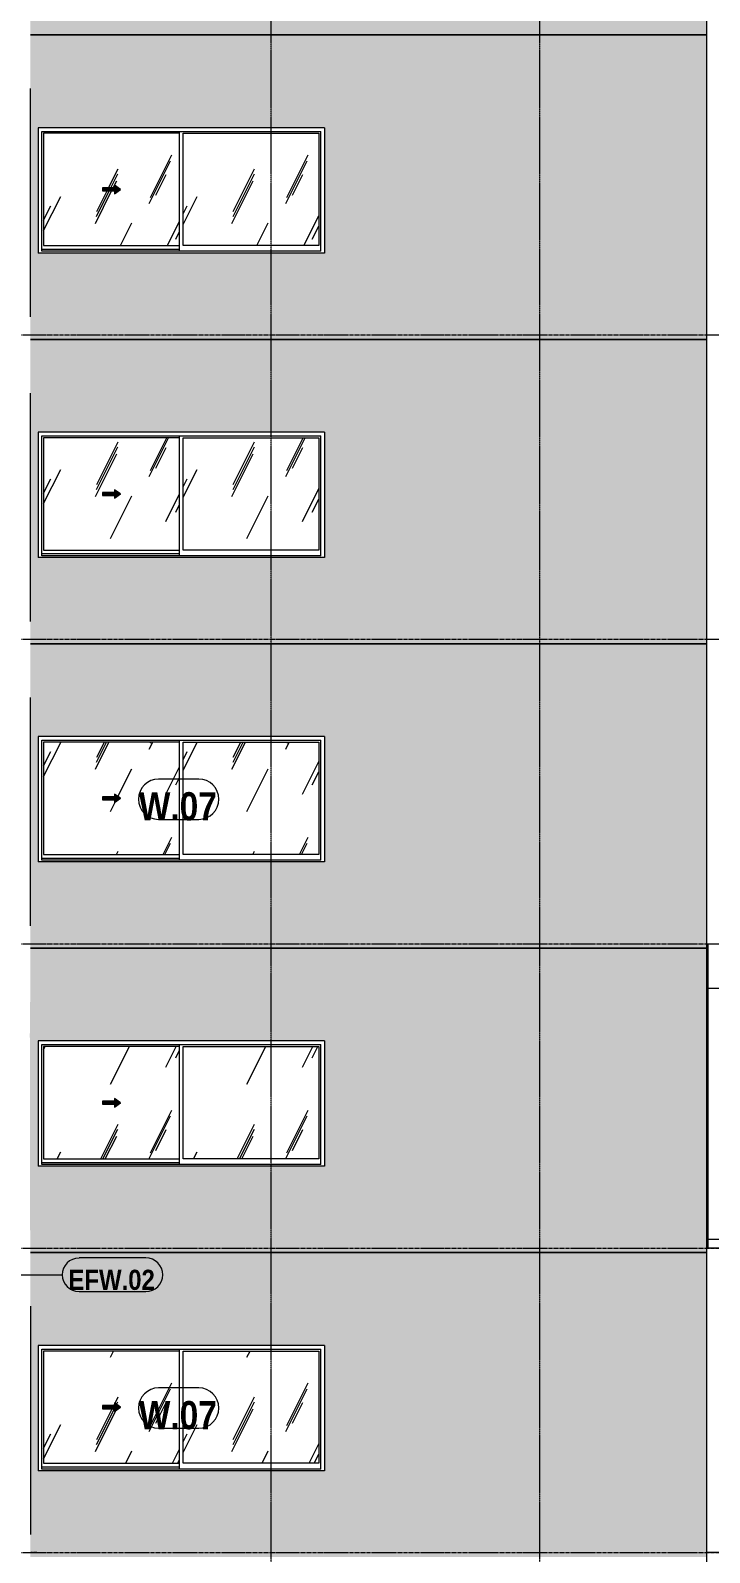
# Model space of a CAD drawing. Header units: millimetres. Extents: x 3451 to 201731, y -8641 to 35300.
# Drawn here: x 45747 to 53332, y 9000 to 26000 of the extents above; entities that cross this region are included whole.
import ezdxf

# ---------------------------------------------------------------- set-up
doc = ezdxf.new("R2010")
doc.units = ezdxf.units.MM
for name, pattern in [('1 NÉT CALL OUT', [6, 3, -3]), ('Centre', [31.75, 6.35, -4.7625, 15.875, -4.7625]), ('Dash 1_8_', [6.35, 3.175, -3.175]), ('Grid Line', [22.225, 12.7, -3.175, 3.175, -3.175])]:
    doc.linetypes.add(name, pattern=pattern)
for name, color, linetype, lineweight in [('0-1', 7, 'Continuous', 5), ('A-AREA', 32, 'Dash 1_8_', 9), ('A-DETL-GENF', 92, 'Continuous', 9), ('A-DETL-GENF-2', 92, '1 NÉT CALL OUT', 9), ('A-FLOR-LEVL-2', 51, 'Centre', 9), ('A-GLAZ', 151, 'Continuous', 9), ('A-GLAZ-3', 7, '1 NÉT CALL OUT', 9), ('A-GLAZ-IDEN', 152, 'Continuous', 9), ('A-WALL', 113, 'Continuous', 9), ('A-WALL-IDEN', 211, 'Continuous', 9), ('A-WALL-PATT-3', 111, 'Continuous', 5), ('S-BEAM-3', 7, 'Continuous', 9), ('S-GRID-1', 1, 'Grid Line', 9)]:
    doc.layers.add(name, color=color, linetype=linetype, lineweight=lineweight)
doc.styles.add('Arial_B', font='arialbd.ttf', dxfattribs={"width": 0.85, "height": 225})
doc.styles.add('Arial_B_2', font='arialbd.ttf', dxfattribs={"width": 0.85, "height": 315})
pattern_1 = [(63.435, (51212.7, 14229.33), (-0.001, 1524), [532.46, -2875.3]), (63.435, (49688.7, 14229.33), (-0.001, 1524), [532.46, -2875.3]), (63.435, (51942.24, 14523.8), (-0.001, 1524), [532.46, -2875.3]), (63.435, (50418.24, 14523.8), (-0.001, 1524), [532.46, -2875.3]), (63.435, (51831.8, 14419.83), (-0.001, 1524), [532.46, -2875.3]), (63.435, (50307.8, 14419.83), (-0.001, 1524), [532.46, -2875.3]), (63.435, (51719.26, 15015.1), (-0.001, 1524), [258.8, -3148.97]), (63.435, (50195.26, 15015.1), (-0.001, 1524), [258.8, -3148.97]), (63.435, (51645.65, 14922.95), (-0.001, 1524), [532.46, -2875.3]), (63.435, (50121.65, 14922.95), (-0.001, 1524), [532.46, -2875.3]), (63.435, (51658.64, 14989.1), (-0.001, 1524), [532.46, -2875.3]), (63.435, (50134.64, 14989.1), (-0.001, 1524), [532.46, -2875.3]), (63.435, (51043.8, 14698.94), (-0.001, 1524), [532.46, -2875.3]), (63.435, (49519.8, 14698.94), (-0.001, 1524), [532.46, -2875.3]), (63.435, (51056.8, 14776.9), (-0.001, 1524), [532.46, -2875.3]), (63.435, (49532.8, 14776.9), (-0.001, 1524), [532.46, -2875.3]), (63.435, (51060.3, 14833.1), (-0.001, 1524), [532.46, -2875.3]), (63.435, (49536.3, 14833.1), (-0.001, 1524), [532.46, -2875.3])]

# ---------------------------------------------------------------- blocks, each defined once
blk = doc.blocks.new('NCV_TKTC_KET CAU_rvt-1-TKCS_MẶT CẮT C')
at = {"layer": 'S-BEAM-3'}
for p, q in [((56833, 15300), (53312, 15300)), ((53312, 12500), (56633, 12500))]:
    blk.add_line(p, q, dxfattribs=at)
blk = doc.blocks.new('1_FAMILY RVT - W01-WxH 1400x3200xmm-489780-TKCS_MẶT CẮT C')
at = {"layer": 'A-DETL-GENF-2'}
blk.add_hatch(color=256, dxfattribs=at).paths.add_polyline_path([(46686, 10576), (46754, 10624), (46686, 10671), (46686, 10641), (46551, 10641), (46551, 10607), (46686, 10607)])
at = {"layer": 'A-GLAZ'}
h = blk.add_hatch(dxfattribs=at)
h.set_pattern_fill('FP_2', color=256, style=0, pattern_type=2)
h.set_pattern_definition(pattern_1)
h.paths.add_polyline_path([(46156, 9997), (47410, 9997), (47410, 11251), (45895, 11251), (45895, 9997)])
h.paths.add_polyline_path([(46686, 10576), (46686, 10607), (46551, 10607), (46551, 10641), (46686, 10641), (46686, 10671), (46754, 10624), (46730, 10607)])
h = blk.add_hatch(dxfattribs=at)
h.set_pattern_fill('FP_2', color=256, style=0, pattern_type=2)
h.set_pattern_definition(pattern_1)
h.paths.add_polyline_path([(48446, 9997), (48968, 9997), (48968, 11251), (47454, 11251), (47454, 9997)])
at = {"layer": 'A-DETL-GENF'}
for p, q in [((46551, 10641), (46551, 10607)), ((46551, 10641), (46686, 10641)), ((46686, 10641), (46551, 10641)), ((46551, 10641), (46551, 10607)), ((46551, 10607), (46686, 10607)), ((46551, 10607), (46686, 10607)), ((46686, 10671), (46686, 10641)), ((46754, 10624), (46686, 10671)), ((46754, 10624), (46686, 10671)), ((46686, 10671), (46686, 10641)), ((46754, 10624), (46686, 10576)), ((46686, 10576), (46754, 10624)), ((46686, 10607), (46686, 10576)), ((46686, 10607), (46686, 10576))]:
    blk.add_line(p, q, dxfattribs=at)
at = {"layer": 'A-GLAZ'}
for p, q in [((49032, 11314), (45832, 11314)), ((45832, 11314), (45832, 9914)), ((45873, 11273), (48991, 11273)), ((45873, 9933), (45873, 11273)), ((45895, 11251), (45895, 9997)), ((47410, 11251), (45895, 11251)), ((47410, 11273), (47410, 9933)), ((47454, 9997), (47454, 11251)), ((47454, 11251), (48968, 11251)), ((48968, 11251), (48968, 9997)), ((48991, 9933), (48991, 11273)), ((49032, 11314), (49032, 9914)), ((49032, 9914), (45832, 9914)), ((47410, 9953), (45873, 9953)), ((47410, 9953), (45873, 9953)), ((48991, 9933), (45873, 9933)), ((45895, 9997), (47410, 9997)), ((48968, 9997), (47454, 9997))]:
    blk.add_line(p, q, dxfattribs=at)
blk = doc.blocks.new('1_FAMILY RVT - W01-WxH 1400x3200xmm-V169-TKCS_MẶT CẮT C')
at = {"layer": 'A-DETL-GENF-2'}
blk.add_hatch(color=256, dxfattribs=at).paths.add_polyline_path([(46686, 17376), (46754, 17424), (46686, 17471), (46686, 17441), (46551, 17441), (46551, 17407), (46686, 17407)])
at = {"layer": 'A-GLAZ'}
h = blk.add_hatch(dxfattribs=at)
h.set_pattern_fill('FP_2', color=256, style=0, pattern_type=2)
h.set_pattern_definition(pattern_1)
h.paths.add_polyline_path([(45895, 16797), (47410, 16797), (47410, 18051), (45895, 18051), (45895, 17742)])
h.paths.add_polyline_path([(46686, 17376), (46686, 17407), (46551, 17407), (46551, 17441), (46686, 17441), (46686, 17471), (46754, 17424), (46730, 17407)])
h = blk.add_hatch(dxfattribs=at)
h.set_pattern_fill('FP_2', color=256, style=0, pattern_type=2)
h.set_pattern_definition(pattern_1)
h.paths.add_polyline_path([(48446, 16797), (48968, 16797), (48968, 18051), (47454, 18051), (47454, 16797)])
at = {"layer": 'A-DETL-GENF'}
for p, q in [((46551, 17441), (46551, 17407)), ((46551, 17441), (46686, 17441)), ((46686, 17441), (46551, 17441)), ((46551, 17441), (46551, 17407)), ((46551, 17407), (46686, 17407)), ((46551, 17407), (46686, 17407)), ((46686, 17471), (46686, 17441)), ((46754, 17424), (46686, 17471)), ((46754, 17424), (46686, 17471)), ((46686, 17471), (46686, 17441)), ((46754, 17424), (46686, 17376)), ((46686, 17376), (46754, 17424)), ((46686, 17407), (46686, 17376)), ((46686, 17407), (46686, 17376))]:
    blk.add_line(p, q, dxfattribs=at)
at = {"layer": 'A-GLAZ'}
for p, q in [((49032, 18114), (45832, 18114)), ((45832, 18114), (45832, 16714)), ((45873, 18073), (48991, 18073)), ((45873, 16733), (45873, 18073)), ((45895, 18051), (45895, 16797)), ((47410, 18051), (45895, 18051)), ((47410, 18073), (47410, 16733)), ((47454, 16797), (47454, 18051)), ((47454, 18051), (48968, 18051)), ((48968, 18051), (48968, 16797)), ((48991, 16733), (48991, 18073)), ((49032, 18114), (49032, 16714)), ((49032, 16714), (45832, 16714)), ((47410, 16753), (45873, 16753)), ((47410, 16753), (45873, 16753)), ((48991, 16733), (45873, 16733)), ((45895, 16797), (47410, 16797)), ((48968, 16797), (47454, 16797))]:
    blk.add_line(p, q, dxfattribs=at)
blk = doc.blocks.new('1_FAMILY RVT - W01-WxH 1400x3200xmm-V202-TKCS_MẶT CẮT C')
at = {"layer": 'A-DETL-GENF-2'}
blk.add_hatch(color=256, dxfattribs=at).paths.add_polyline_path([(46686, 13976), (46754, 14024), (46686, 14071), (46686, 14041), (46551, 14041), (46551, 14007), (46686, 14007)])
at = {"layer": 'A-GLAZ'}
h = blk.add_hatch(dxfattribs=at)
h.set_pattern_fill('FP_2', color=256, style=0, pattern_type=2)
h.set_pattern_definition(pattern_1)
h.paths.add_polyline_path([(46156, 13397), (47410, 13397), (47410, 14651), (45895, 14651), (45895, 13397)])
h.paths.add_polyline_path([(46686, 13976), (46686, 14007), (46551, 14007), (46551, 14041), (46686, 14041), (46686, 14071), (46754, 14024), (46730, 14007)])
h = blk.add_hatch(dxfattribs=at)
h.set_pattern_fill('FP_2', color=256, style=0, pattern_type=2)
h.set_pattern_definition(pattern_1)
h.paths.add_polyline_path([(48446, 13397), (48968, 13397), (48968, 14651), (47454, 14651), (47454, 13397)])
at = {"layer": 'A-DETL-GENF'}
for p, q in [((46551, 14041), (46551, 14007)), ((46551, 14041), (46686, 14041)), ((46686, 14041), (46551, 14041)), ((46551, 14041), (46551, 14007)), ((46551, 14007), (46686, 14007)), ((46551, 14007), (46686, 14007)), ((46686, 14071), (46686, 14041)), ((46754, 14024), (46686, 14071)), ((46754, 14024), (46686, 14071)), ((46686, 14071), (46686, 14041)), ((46754, 14024), (46686, 13976)), ((46686, 13976), (46754, 14024)), ((46686, 14007), (46686, 13976)), ((46686, 14007), (46686, 13976))]:
    blk.add_line(p, q, dxfattribs=at)
at = {"layer": 'A-GLAZ'}
for p, q in [((49032, 14714), (45832, 14714)), ((45832, 14714), (45832, 13314)), ((45873, 14673), (48991, 14673)), ((45873, 13333), (45873, 14673)), ((45895, 14651), (45895, 13397)), ((47410, 14651), (45895, 14651)), ((47410, 14673), (47410, 13333)), ((47454, 13397), (47454, 14651)), ((47454, 14651), (48968, 14651)), ((48968, 14651), (48968, 13397)), ((48991, 13333), (48991, 14673)), ((49032, 14714), (49032, 13314)), ((49032, 13314), (45832, 13314)), ((47410, 13353), (45873, 13353)), ((47410, 13353), (45873, 13353)), ((48991, 13333), (45873, 13333)), ((45895, 13397), (47410, 13397)), ((48968, 13397), (47454, 13397))]:
    blk.add_line(p, q, dxfattribs=at)
blk = doc.blocks.new('1_FAMILY RVT - W01-WxH 1400x3200xmm-V214-TKCS_MẶT CẮT C')
at = {"layer": 'A-DETL-GENF-2'}
blk.add_hatch(color=256, dxfattribs=at).paths.add_polyline_path([(46686, 20776), (46754, 20824), (46686, 20871), (46686, 20841), (46551, 20841), (46551, 20807), (46686, 20807)])
at = {"layer": 'A-GLAZ'}
h = blk.add_hatch(dxfattribs=at)
h.set_pattern_fill('FP_2', color=256, style=0, pattern_type=2)
h.set_pattern_definition(pattern_1)
h.paths.add_polyline_path([(46156, 20197), (47410, 20197), (47410, 21451), (45895, 21451), (45895, 20197)])
h.paths.add_polyline_path([(46686, 20776), (46686, 20807), (46551, 20807), (46551, 20841), (46686, 20841), (46686, 20871), (46754, 20824), (46730, 20807)])
h = blk.add_hatch(dxfattribs=at)
h.set_pattern_fill('FP_2', color=256, style=0, pattern_type=2)
h.set_pattern_definition(pattern_1)
h.paths.add_polyline_path([(48446, 20197), (48968, 20197), (48968, 21451), (47454, 21451), (47454, 20197)])
at = {"layer": 'A-DETL-GENF'}
for p, q in [((46551, 20841), (46551, 20807)), ((46551, 20841), (46686, 20841)), ((46686, 20841), (46551, 20841)), ((46551, 20841), (46551, 20807)), ((46551, 20807), (46686, 20807)), ((46551, 20807), (46686, 20807)), ((46686, 20871), (46686, 20841)), ((46754, 20824), (46686, 20871)), ((46754, 20824), (46686, 20871)), ((46686, 20871), (46686, 20841)), ((46754, 20824), (46686, 20776)), ((46686, 20776), (46754, 20824)), ((46686, 20807), (46686, 20776)), ((46686, 20807), (46686, 20776))]:
    blk.add_line(p, q, dxfattribs=at)
at = {"layer": 'A-GLAZ'}
for p, q in [((49032, 21514), (45832, 21514)), ((45832, 21514), (45832, 20114)), ((45873, 21473), (48991, 21473)), ((45873, 20133), (45873, 21473)), ((45895, 21451), (45895, 20197)), ((47410, 21451), (45895, 21451)), ((47410, 21473), (47410, 20133)), ((47454, 20197), (47454, 21451)), ((47454, 21451), (48968, 21451)), ((48968, 21451), (48968, 20197)), ((48991, 20133), (48991, 21473)), ((49032, 21514), (49032, 20114)), ((49032, 20114), (45832, 20114)), ((47410, 20153), (45873, 20153)), ((47410, 20153), (45873, 20153)), ((48991, 20133), (45873, 20133)), ((45895, 20197), (47410, 20197)), ((48968, 20197), (47454, 20197))]:
    blk.add_line(p, q, dxfattribs=at)
blk = doc.blocks.new('1_FAMILY RVT - W01-WxH 1400x3200xmm-V228-TKCS_MẶT CẮT C')
at = {"layer": 'A-DETL-GENF-2'}
blk.add_hatch(color=256, dxfattribs=at).paths.add_polyline_path([(46686, 24176), (46754, 24224), (46686, 24271), (46686, 24241), (46551, 24241), (46551, 24207), (46686, 24207)])
at = {"layer": 'A-GLAZ'}
h = blk.add_hatch(dxfattribs=at)
h.set_pattern_fill('FP_2', color=256, style=0, pattern_type=2)
h.set_pattern_definition(pattern_1)
h.paths.add_polyline_path([(47410, 23597), (47410, 24851), (45895, 24851), (45895, 23597), (46754, 23597)])
h.paths.add_polyline_path([(46686, 24176), (46686, 24207), (46551, 24207), (46551, 24241), (46686, 24241), (46686, 24271), (46754, 24224), (46730, 24207)])
h = blk.add_hatch(dxfattribs=at)
h.set_pattern_fill('FP_2', color=256, style=0, pattern_type=2)
h.set_pattern_definition(pattern_1)
h.paths.add_polyline_path([(48446, 23597), (48968, 23597), (48968, 24851), (47454, 24851), (47454, 23597)])
at = {"layer": 'A-DETL-GENF'}
for p, q in [((46551, 24241), (46551, 24207)), ((46551, 24241), (46686, 24241)), ((46686, 24241), (46551, 24241)), ((46551, 24241), (46551, 24207)), ((46551, 24207), (46686, 24207)), ((46551, 24207), (46686, 24207)), ((46686, 24271), (46686, 24241)), ((46754, 24224), (46686, 24271)), ((46754, 24224), (46686, 24271)), ((46686, 24271), (46686, 24241)), ((46754, 24224), (46686, 24176)), ((46686, 24176), (46754, 24224)), ((46686, 24207), (46686, 24176)), ((46686, 24207), (46686, 24176))]:
    blk.add_line(p, q, dxfattribs=at)
at = {"layer": 'A-GLAZ'}
for p, q in [((49032, 24914), (45832, 24914)), ((45832, 24914), (45832, 23514)), ((45873, 24873), (48991, 24873)), ((45873, 23533), (45873, 24873)), ((45895, 24851), (45895, 23597)), ((47410, 24851), (45895, 24851)), ((47410, 24873), (47410, 23533)), ((47454, 23597), (47454, 24851)), ((47454, 24851), (48968, 24851)), ((48968, 24851), (48968, 23597)), ((48991, 23533), (48991, 24873)), ((49032, 24914), (49032, 23514)), ((49032, 23514), (45832, 23514)), ((47410, 23553), (45873, 23553)), ((47410, 23553), (45873, 23553)), ((48991, 23533), (45873, 23533)), ((45895, 23597), (47410, 23597)), ((48968, 23597), (47454, 23597))]:
    blk.add_line(p, q, dxfattribs=at)
blk = doc.blocks.new('SSA-WINDOW TAG - 10-2062020-TKCS_MẶT CẮT C')
at = {"layer": 'A-GLAZ-IDEN'}
for p, q in [((47627, 10839), (47179, 10839)), ((47179, 10389), (47627, 10389))]:
    blk.add_line(p, q, dxfattribs=at)
for centre, start, end in [((47179, 10614), 90, 270), ((47627, 10614), 270, 90)]:
    blk.add_arc(centre, 225, start, end, dxfattribs=at)
blk = doc.blocks.new('CTL_WALL TAG NO MARK - 10-2062273-TKCS_MẶT CẮT C')
at = {"layer": 'A-WALL-IDEN'}
for p, q in [((19381, 10763), (18634, 10763)), ((18634, 10388), (19381, 10388))]:
    blk.add_line(p, q, dxfattribs=at)
for centre, radius, start, end in [((18634, 10575), 187, 90, 270), ((19381, 10575), 188, 270, 90)]:
    blk.add_arc(centre, radius, start, end, dxfattribs=at)

msp = doc.modelspace()

# ---------------------------------------------------------------- hatches: boundary and pattern name
at = {"layer": 'A-WALL-PATT-3'}
h = msp.add_hatch(color=256, dxfattribs=at)
h.paths.add_polyline_path([(45747.4, 25950), (53301.9, 25950), (53301.9, 29350), (45747.4, 29350), (45747.4, 25954.5)])
h.paths.add_polyline_path([(45872.9, 26914.4), (45832, 26914.4), (45832, 28314.4), (49032, 28314.4), (49032, 26914.4), (45873.5, 26914.4)])
h = msp.add_hatch(color=256, dxfattribs=at)
h.paths.add_polyline_path([(49061, 22550), (53301.9, 22550), (53301.9, 25950), (45747.4, 25950), (45747.4, 22550), (49032, 22550)])
h.paths.add_polyline_path([(45872.9, 23514.4), (45832, 23514.4), (45832, 24914.4), (49032, 24914.4), (49032, 23514.4), (45873.5, 23514.4)])
h = msp.add_hatch(color=256, dxfattribs=at)
h.paths.add_polyline_path([(45747.4, 19150), (53301.9, 19150), (53301.9, 22550), (45747.4, 22550), (45747.4, 19154.5)])
h.paths.add_polyline_path([(45873.5, 20114.4), (45832, 20114.4), (45832, 21514.4), (49032, 21514.4), (49032, 20114.4), (48445.8, 20114.4)])
h = msp.add_hatch(color=256, dxfattribs=at)
h.paths.add_polyline_path([(49032, 15750), (53301.9, 15750), (53301.9, 19150), (45747.4, 19150), (45747.4, 15750), (48991.1, 15750)])
h.paths.add_polyline_path([(45872.9, 16714.4), (45832, 16714.4), (45832, 18114.4), (49032, 18114.4), (49032, 16714.4), (45873.5, 16714.4)])
h = msp.add_hatch(color=256, dxfattribs=at)
h.paths.add_polyline_path([(45747.4, 12350), (53301.9, 12350), (53301.9, 15750), (45747.4, 15750), (45747.4, 15150), (45743, 15150), (45743, 14800), (45737, 14800), (45737, 14750), (45743, 14750), (45743, 12600), (45747.4, 12600), (45747.4, 12354.5)])
h.paths.add_polyline_path([(45737, 12380), (45737.4, 12380), (45737, 12400)])
h.paths.add_polyline_path([(48991.1, 13314.4), (45832, 13314.4), (45832, 14714.4), (49032, 14714.4), (49032, 13314.4)])
h = msp.add_hatch(color=256, dxfattribs=at)
h.paths.add_polyline_path([(45747.4, 8950), (53301.9, 8950), (53301.9, 12350), (45747.4, 12350), (45747.4, 8954.5)])
h.paths.add_polyline_path([(45737, 8980), (45737.4, 8980), (45737, 9000)])
h.paths.add_polyline_path([(45832, 9914.4), (45832, 11314.4), (49032, 11314.4), (49032, 9914.4), (45872.9, 9914.4)])
h.paths.add_polyline_path([(45737, 11350), (45737.4, 11350), (45737, 11375)])

# ---------------------------------------------------------------- linework, layer by layer
at = {"layer": 'A-AREA'}
msp.add_line((45818.8, 9000), (45747.4, 9000), dxfattribs=at)
at = {"layer": 'A-FLOR-LEVL-2'}
for p, q in [((3450.8, 22600), (93442.9, 22600)), ((3450.8, 19200), (93442.9, 19200)), ((3450.8, 15800), (93442.9, 15800)), ((3450.8, 12400), (93442.9, 12400)), ((3450.8, 9000), (93442.9, 9000))]:
    msp.add_line(p, q, dxfattribs=at)
at = {"layer": 'A-WALL'}
for p, q in [((53301.9, 4700), (53301.9, 29400)), ((53301.9, 25950), (45747.4, 25950)), ((45747.4, 25950), (53301.9, 25950)), ((45747.4, 22800), (45747.4, 25350)), ((53301.9, 22550), (45747.4, 22550)), ((45747.4, 22550), (53301.9, 22550)), ((53301.9, 22600), (53311.9, 22600)), ((53301.9, 22600), (60434.9, 22600)), ((45747.4, 19400), (45747.4, 21950)), ((53301.9, 19150), (45747.4, 19150)), ((45747.4, 19150), (53301.9, 19150)), ((53301.9, 19200), (53311.9, 19200)), ((53301.9, 19200), (60434.9, 19200)), ((45747.4, 16000), (45747.4, 18550)), ((45747.4, 15750), (53301.9, 15750)), ((53301.9, 15750), (45747.4, 15750)), ((53301.9, 15800), (60434.9, 15800)), ((53311.9, 15800), (53311.9, 12400)), ((53301.9, 12350), (45747.4, 12350)), ((45747.4, 12350), (53301.9, 12350)), ((60434.9, 12400), (53301.9, 12400)), ((45747.4, 11750), (45747.4, 9200)), ((60434.9, 9000), (53301.9, 9000))]:
    msp.add_line(p, q, dxfattribs=at)
at = {"layer": 'A-WALL-IDEN'}
msp.add_line((44550.1, 12104), (46102.2, 12102.5), dxfattribs=at)
at = {"layer": 'S-GRID-1'}
for p, q in [((48436.9, -1941), (48436.9, 30542.5)), ((51436.9, -1941), (51436.9, 30542.5))]:
    msp.add_line(p, q, dxfattribs=at)

# ---------------------------------------------------------------- block references
at = {"layer": '0-1'}
msp.add_blockref('NCV_TKTC_KET CAU_rvt-1-TKCS_MẶT CẮT C', (0, 0), dxfattribs=at)
at = {"layer": 'A-GLAZ-3'}
for name in ['1_FAMILY RVT - W01-WxH 1400x3200xmm-V228-TKCS_MẶT CẮT C', '1_FAMILY RVT - W01-WxH 1400x3200xmm-V214-TKCS_MẶT CẮT C', '1_FAMILY RVT - W01-WxH 1400x3200xmm-V169-TKCS_MẶT CẮT C', '1_FAMILY RVT - W01-WxH 1400x3200xmm-V202-TKCS_MẶT CẮT C', '1_FAMILY RVT - W01-WxH 1400x3200xmm-489780-TKCS_MẶT CẮT C']:
    msp.add_blockref(name, (0, 0), dxfattribs=at)
at = {"layer": 'A-GLAZ-IDEN'}
for p in [(0, 6800), (0, 0)]:
    msp.add_blockref('SSA-WINDOW TAG - 10-2062020-TKCS_MẶT CẮT C', p, dxfattribs=at)
at = {"layer": 'A-WALL-IDEN'}
msp.add_blockref('CTL_WALL TAG NO MARK - 10-2062273-TKCS_MẶT CẮT C', (27655.9, 1527.5), dxfattribs=at)

# ---------------------------------------------------------------- texts
at = {"layer": 'A-GLAZ-IDEN', "char_height": 315, "width": 902.7, "attachment_point": 5, "line_spacing_factor": 0.936439, "style": 'Arial_B_2'}
for insert in [(47393.4, 17332.5), (47393.4, 10532.5)]:
    msp.add_mtext('\\pt6.3756,12.7512,19.12365,25.49925,31.87485,38.25045,44.62605,50.9985,57.3741,63.7497,70.1253,76.5009,82.8765,89.24895,95.62455,102.00015,108.37575,114.75135,121.1238,127.4994,133.875,140.2506,146.6262,152.99865,159.37425,165.74985,172.12545,178.50105,184.8735,191.2491,197.6247,204.0003;W.07', dxfattribs=dict(at, insert=insert))
at = {"layer": 'A-WALL-IDEN', "insert": (46654.2, 12044.5), "char_height": 225, "width": 995.775, "attachment_point": 5, "line_spacing_factor": 0.936439, "style": 'Arial_B'}
msp.add_mtext('\\pt6.37425,12.75075,19.125,25.49925,31.87575,38.25,44.62425,51.00075,57.375,63.74925,70.12575,76.5,82.87425,89.25075,95.625,101.99925,108.37575,114.75,121.12425,127.50075,133.875,140.24925,146.62575,153,159.37425,165.75075,172.125,178.49925,184.87575,191.25,197.62425,204.00075;EFW.02', dxfattribs=at)

doc.saveas('drawing.dxf')
